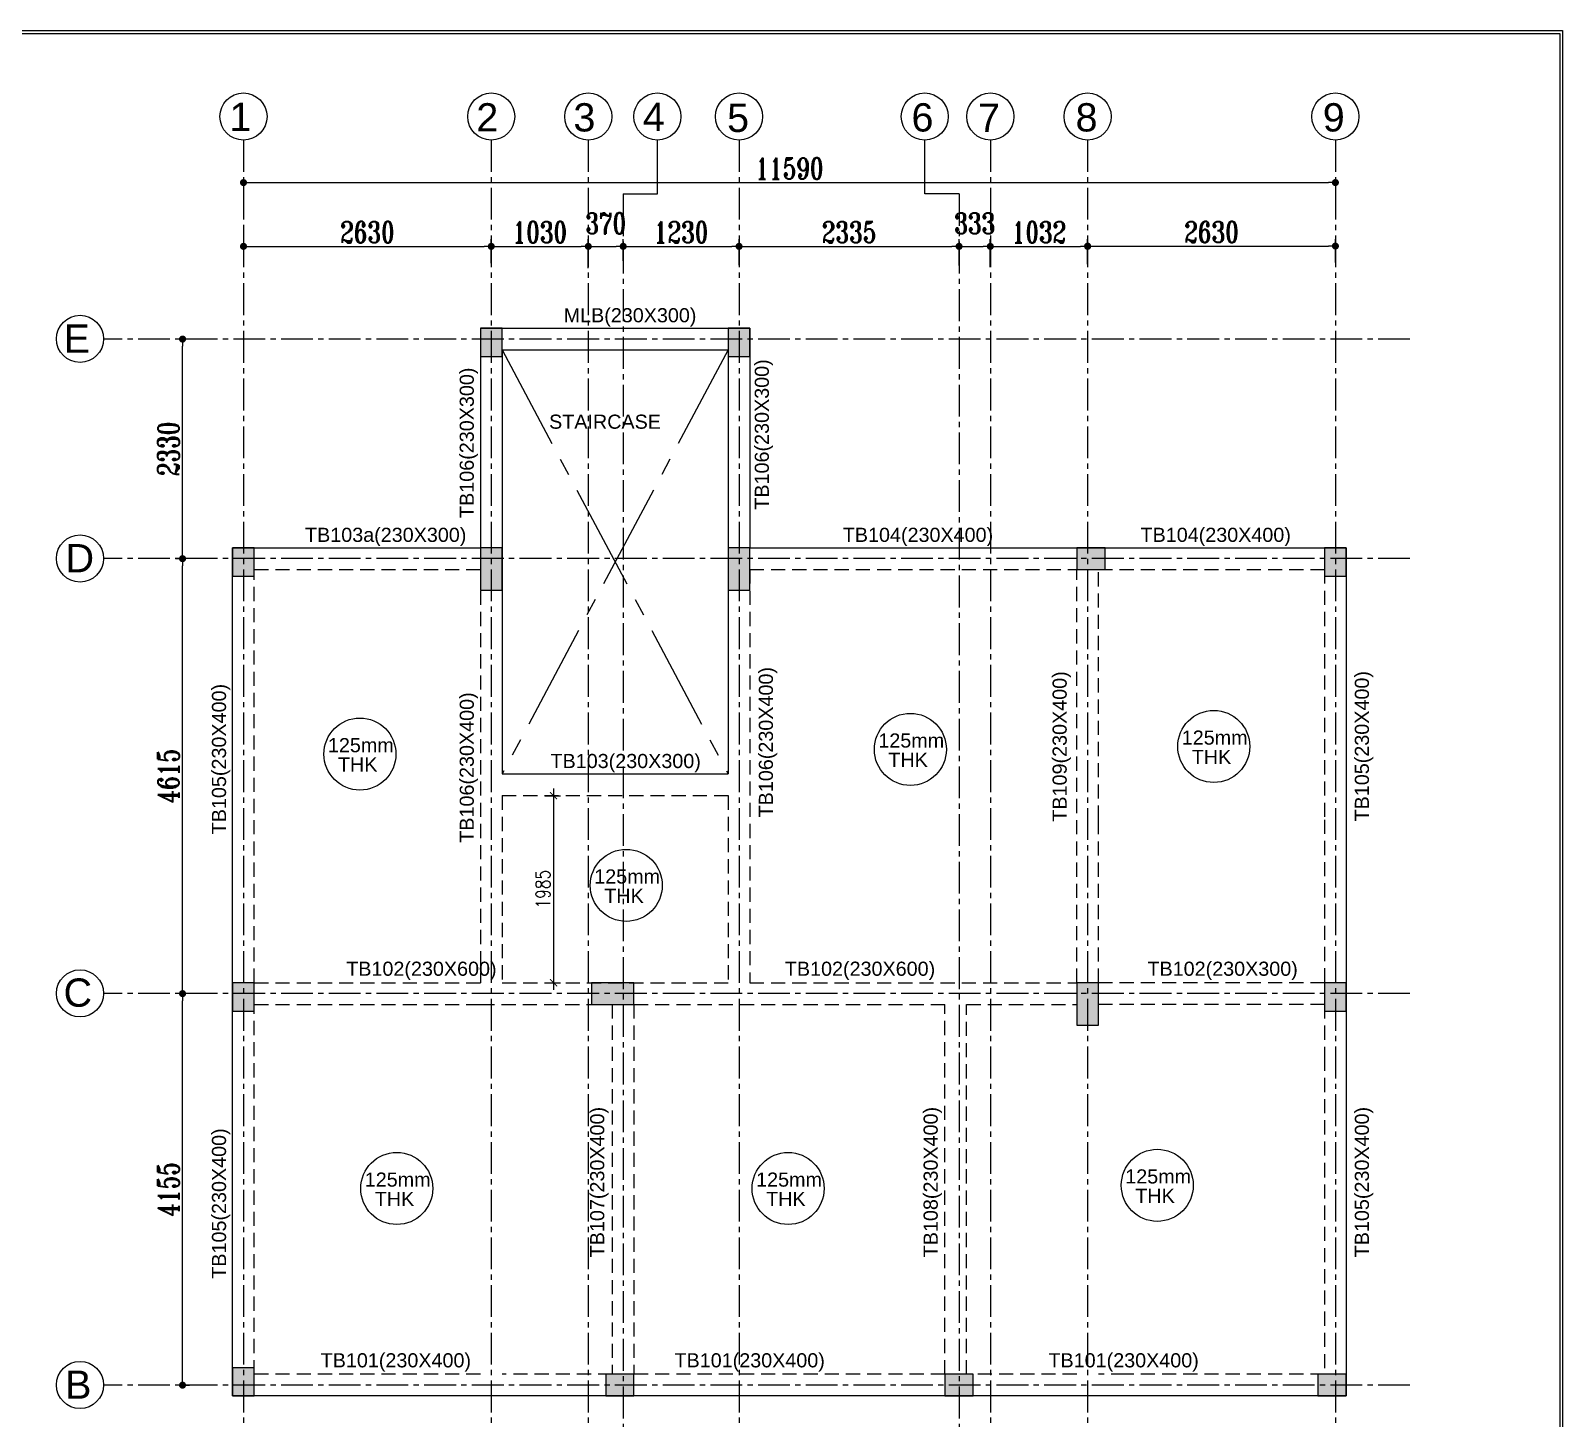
# Model space of a CAD drawing. Header units: millimetres. Extents: x 12977220 to 13113408, y -169657 to -55898.
# Drawn here: x 13093617 to 13109875, y -123170 to -108445 of the extents above; entities that cross this region are included whole.
import ezdxf

# ---------------------------------------------------------------- set-up
doc = ezdxf.new("R2010")
doc.units = ezdxf.units.MM
doc.header["$LTSCALE"] = 3
doc.header["$PDMODE"] = 66
for name, pattern in [('CENTER', [2, 1.25, -0.25, 0.25, -0.25]), ('CENTER2', [1.125, 0.75, -0.125, 0.125, -0.125]), ('HIDDEN', [0.375, 0.25, -0.125])]:
    doc.linetypes.add(name, pattern=pattern)
for name, color, linetype in [('BEAM', 7, 'Continuous'), ('CENTERLINE', 112, 'Continuous'), ('COLUMN', 6, 'Continuous'), ('COLUMN NEW', 112, 'Continuous'), ('COLUMN-NAME', 83, 'Continuous'), ('FOOTING', 60, 'Continuous'), ('GRID', 8, 'CENTER'), ('GRIDNAME', 83, 'Continuous'), ('OUTER FRAME', 7, 'Continuous'), ('wal1', 1, 'Continuous'), ('WALL', 7, 'Continuous')]:
    doc.layers.add(name, color=color, linetype=linetype)
doc.styles.add('ariel', font='ARIAL.TTF')
doc.styles.add('ROMANS', font='romans.shx', dxfattribs={"width": 0.8})
doc.styles.add('ROMANT', font='romant.shx', dxfattribs={"width": 0.75})
doc.dimstyles.new('Dim 150-1', dxfattribs={"dimtxt": 2.5, "dimasz": 1.25, "dimexe": 1.25, "dimexo": 1.25, "dimtad": 1, "dimdec": 0, "dimdsep": 46, "dimtxsty": 'ROMANS', "dimblk1": 'ARCHTICK', "dimblk2": 'ARCHTICK', "dimsah": 1, "dimcen": 3.125, "dimdle": 1.25, "dimclrd": 9, "dimclre": 9, "dimclrt": 123, "dimadec": 0, "dimazin": 0, "dimtfac": 1, "dimtdec": 0, "dimtmove": 2, "dimatfit": 2, "dimldrblk": 'DOT', "dimfxl": 100, "dimarcsym": 0})
doc.dimstyles.new('DIM$0', dxfattribs={"dimtxt": 3, "dimasz": 1, "dimexe": 1, "dimexo": 1, "dimgap": 0.5, "dimtad": 1, "dimdec": 0, "dimdsep": 46, "dimtxsty": 'ROMANT', "dimblk": 'DOT', "dimcen": 2, "dimdle": 1, "dimclrd": 9, "dimclre": 9, "dimclrt": 123, "dimadec": 0, "dimazin": 0, "dimtfac": 1, "dimtdec": 0, "dimtmove": 2, "dimatfit": 2, "dimfxl": 1, "dimarcsym": 0})

# ---------------------------------------------------------------- blocks, each defined once
blk = doc.blocks.new('C1 NEW')
at = {"layer": 'COLUMN NEW', "ltscale": 0.15}
for points in [[(115, 150), (-115, 150), (0, 0)], [(0, 0), (-115, 150), (-115, -150)], [(115, 150), (0, 0), (115, -150)], [(0, 0), (-115, -150), (115, -150)]]:
    blk.add_hatch(color=6, dxfattribs=at).paths.add_polyline_path(points)
at = {"layer": 'COLUMN NEW', "color": 6, "ltscale": 0.15}
blk.add_lwpolyline([(-115, -150), (115, -150), (115, 150), (-115, 150)], close=True, dxfattribs=at)
blk = doc.blocks.new('C2')
at = {"layer": 'COLUMN NEW', "ltscale": 0.15}
blk.add_hatch(color=6, dxfattribs=at).paths.add_polyline_path([(115, 225), (-115, 225), (-115, -225), (115, -225)])
at = {"layer": 'COLUMN NEW', "color": 6, "ltscale": 0.15}
blk.add_lwpolyline([(-115, -225), (115, -225), (115, 225), (-115, 225)], close=True, dxfattribs=at)
blk = doc.blocks.new('C3')
at = {"layer": 'COLUMN NEW', "ltscale": 0.15}
blk.add_hatch(color=6, dxfattribs=at).paths.add_polyline_path([(115, 225), (-115, 225), (-115, -225), (115, -225)])
at = {"layer": 'COLUMN NEW', "color": 6, "ltscale": 0.15}
blk.add_lwpolyline([(-115, -225), (115, -225), (115, 225), (-115, 225)], close=True, dxfattribs=at)
blk = doc.blocks.new('_Dot')
at = {"color": 0, "linetype": 'ByBlock', "lineweight": -2}
blk.add_line((-0.5, 0), (-1, 0), dxfattribs=at)
at = {"color": 0, "linetype": 'ByBlock', "const_width": 0.5}
blk.add_lwpolyline([(-0.25, 0, 1), (0.25, 0, 1)], format="xyb", close=True, dxfattribs=at)
blk = doc.blocks.new('*D552')
at = {"layer": 'Defpoints', "color": 0, "linetype": 'ByBlock', "ltscale": 500, "transparency": 16777216}
for p in [(13095876, -110003), (13107466, -110003), (13107466, -110057)]:
    blk.add_point(p, dxfattribs=at)
at = {"layer": 'FOOTING', "color": 9, "linetype": 'ByBlock', "lineweight": -2, "ltscale": 500, "transparency": 16777216}
for p, q in [((13095951, -110057), (13107391, -110057)), ((13095876, -110078), (13095876, -110132)), ((13107466, -110078), (13107466, -110132))]:
    blk.add_line(p, q, dxfattribs=at)
at = {"layer": 'FOOTING', "color": 9, "linetype": 'ByBlock', "lineweight": -2, "ltscale": 500, "transparency": 16777216, "xscale": 75, "yscale": 75, "zscale": 75, "rotation": 180}
blk.add_blockref('_Dot', (13095876, -110057), dxfattribs=at)
at = {"layer": 'FOOTING', "color": 9, "linetype": 'ByBlock', "lineweight": -2, "ltscale": 500, "transparency": 16777216, "xscale": 75, "yscale": 75, "zscale": 75}
blk.add_blockref('_Dot', (13107466, -110057), dxfattribs=at)
at = {"layer": 'FOOTING', "color": 6, "linetype": 'ByBlock', "ltscale": 500, "transparency": 16777216, "insert": (13101671, -109907), "char_height": 225, "attachment_point": 5, "style": 'ROMANT'}
blk.add_mtext('11590', dxfattribs=at)
blk = doc.blocks.new('*D553')
at = {"layer": 'Defpoints', "color": 0, "linetype": 'ByBlock', "ltscale": 500, "transparency": 16777216}
for p in [(13095876, -110479), (13098506, -110734), (13098506, -110989)]:
    blk.add_point(p, dxfattribs=at)
at = {"layer": 'FOOTING', "color": 9, "linetype": 'ByBlock', "lineweight": -2, "ltscale": 500, "transparency": 16777216}
for p, q in [((13095876, -110554), (13095876, -110809)), ((13098506, -110914), (13098506, -110659)), ((13095951, -110734), (13098431, -110734))]:
    blk.add_line(p, q, dxfattribs=at)
at = {"layer": 'FOOTING', "color": 9, "linetype": 'ByBlock', "lineweight": -2, "ltscale": 500, "transparency": 16777216, "xscale": 75, "yscale": 75, "zscale": 75, "rotation": 180}
blk.add_blockref('_Dot', (13095876, -110734), dxfattribs=at)
at = {"layer": 'FOOTING', "color": 9, "linetype": 'ByBlock', "lineweight": -2, "ltscale": 500, "transparency": 16777216, "xscale": 75, "yscale": 75, "zscale": 75}
blk.add_blockref('_Dot', (13098506, -110734), dxfattribs=at)
at = {"layer": 'FOOTING', "color": 6, "linetype": 'ByBlock', "ltscale": 500, "transparency": 16777216, "insert": (13097191, -110584), "char_height": 225, "attachment_point": 5, "style": 'ROMANT'}
blk.add_mtext('2630', dxfattribs=at)
blk = doc.blocks.new('*D554')
at = {"layer": 'Defpoints', "color": 0, "linetype": 'ByBlock', "ltscale": 500, "transparency": 16777216}
for p in [(13099536, -110734), (13098506, -110939), (13099536, -111039)]:
    blk.add_point(p, dxfattribs=at)
at = {"layer": 'FOOTING', "color": 9, "linetype": 'ByBlock', "lineweight": -2, "ltscale": 500, "transparency": 16777216}
for p, q in [((13098506, -110864), (13098506, -110659)), ((13099536, -110964), (13099536, -110659)), ((13098581, -110734), (13099461, -110734))]:
    blk.add_line(p, q, dxfattribs=at)
at = {"layer": 'FOOTING', "color": 9, "linetype": 'ByBlock', "lineweight": -2, "ltscale": 500, "transparency": 16777216, "xscale": 75, "yscale": 75, "zscale": 75, "rotation": 180}
blk.add_blockref('_Dot', (13098506, -110734), dxfattribs=at)
at = {"layer": 'FOOTING', "color": 9, "linetype": 'ByBlock', "lineweight": -2, "ltscale": 500, "transparency": 16777216, "xscale": 75, "yscale": 75, "zscale": 75}
blk.add_blockref('_Dot', (13099536, -110734), dxfattribs=at)
at = {"layer": 'FOOTING', "color": 6, "linetype": 'ByBlock', "ltscale": 500, "transparency": 16777216, "insert": (13099021, -110584), "char_height": 225, "attachment_point": 5, "style": 'ROMANT'}
blk.add_mtext('1030', dxfattribs=at)
blk = doc.blocks.new('*D555')
at = {"layer": 'Defpoints', "color": 0, "linetype": 'ByBlock', "ltscale": 500, "transparency": 16777216}
for p in [(13099906, -110734), (13099536, -110964), (13099906, -110963)]:
    blk.add_point(p, dxfattribs=at)
at = {"layer": 'FOOTING', "color": 9, "linetype": 'ByBlock', "lineweight": -2, "ltscale": 500, "transparency": 16777216}
for p, q in [((13099536, -110889), (13099536, -110659)), ((13099906, -110888), (13099906, -110659)), ((13099611, -110734), (13099831, -110734))]:
    blk.add_line(p, q, dxfattribs=at)
at = {"layer": 'FOOTING', "color": 9, "linetype": 'ByBlock', "lineweight": -2, "ltscale": 500, "transparency": 16777216, "xscale": 75, "yscale": 75, "zscale": 75, "rotation": 180}
blk.add_blockref('_Dot', (13099536, -110734), dxfattribs=at)
at = {"layer": 'FOOTING', "color": 9, "linetype": 'ByBlock', "lineweight": -2, "ltscale": 500, "transparency": 16777216, "xscale": 75, "yscale": 75, "zscale": 75}
blk.add_blockref('_Dot', (13099906, -110734), dxfattribs=at)
at = {"layer": 'FOOTING', "color": 6, "linetype": 'ByBlock', "ltscale": 500, "transparency": 16777216, "insert": (13099721, -110490), "char_height": 225, "attachment_point": 5, "style": 'ROMANT'}
blk.add_mtext('370', dxfattribs=at)
blk = doc.blocks.new('*D556')
at = {"layer": 'Defpoints', "color": 0, "linetype": 'ByBlock', "ltscale": 500, "transparency": 16777216}
for p in [(13101136, -110734), (13099906, -110963), (13101136, -111009)]:
    blk.add_point(p, dxfattribs=at)
at = {"layer": 'FOOTING', "color": 9, "linetype": 'ByBlock', "lineweight": -2, "ltscale": 500, "transparency": 16777216}
for p, q in [((13099906, -110888), (13099906, -110659)), ((13101136, -110934), (13101136, -110659)), ((13099981, -110734), (13101061, -110734))]:
    blk.add_line(p, q, dxfattribs=at)
at = {"layer": 'FOOTING', "color": 9, "linetype": 'ByBlock', "lineweight": -2, "ltscale": 500, "transparency": 16777216, "xscale": 75, "yscale": 75, "zscale": 75, "rotation": 180}
blk.add_blockref('_Dot', (13099906, -110734), dxfattribs=at)
at = {"layer": 'FOOTING', "color": 9, "linetype": 'ByBlock', "lineweight": -2, "ltscale": 500, "transparency": 16777216, "xscale": 75, "yscale": 75, "zscale": 75}
blk.add_blockref('_Dot', (13101136, -110734), dxfattribs=at)
at = {"layer": 'FOOTING', "color": 6, "linetype": 'ByBlock', "ltscale": 500, "transparency": 16777216, "insert": (13100521, -110584), "char_height": 225, "attachment_point": 5, "style": 'ROMANT'}
blk.add_mtext('1230', dxfattribs=at)
blk = doc.blocks.new('*D557')
at = {"layer": 'Defpoints', "color": 0, "linetype": 'ByBlock', "ltscale": 500, "transparency": 16777216}
for p in [(13103471, -110734), (13101136, -111009), (13103471, -111012)]:
    blk.add_point(p, dxfattribs=at)
at = {"layer": 'FOOTING', "color": 9, "linetype": 'ByBlock', "lineweight": -2, "ltscale": 500, "transparency": 16777216}
for p, q in [((13101136, -110934), (13101136, -110659)), ((13103471, -110937), (13103471, -110659)), ((13101211, -110734), (13103396, -110734))]:
    blk.add_line(p, q, dxfattribs=at)
at = {"layer": 'FOOTING', "color": 9, "linetype": 'ByBlock', "lineweight": -2, "ltscale": 500, "transparency": 16777216, "xscale": 75, "yscale": 75, "zscale": 75, "rotation": 180}
blk.add_blockref('_Dot', (13101136, -110734), dxfattribs=at)
at = {"layer": 'FOOTING', "color": 9, "linetype": 'ByBlock', "lineweight": -2, "ltscale": 500, "transparency": 16777216, "xscale": 75, "yscale": 75, "zscale": 75}
blk.add_blockref('_Dot', (13103471, -110734), dxfattribs=at)
at = {"layer": 'FOOTING', "color": 6, "linetype": 'ByBlock', "ltscale": 500, "transparency": 16777216, "insert": (13102303, -110584), "char_height": 225, "attachment_point": 5, "style": 'ROMANT'}
blk.add_mtext('2335', dxfattribs=at)
blk = doc.blocks.new('*D558')
at = {"layer": 'Defpoints', "color": 0, "linetype": 'ByBlock', "ltscale": 500, "transparency": 16777216}
for p in [(13103803, -110734), (13103471, -111012), (13103803, -111031)]:
    blk.add_point(p, dxfattribs=at)
at = {"layer": 'FOOTING', "color": 9, "linetype": 'ByBlock', "lineweight": -2, "ltscale": 500, "transparency": 16777216}
for p, q in [((13103471, -110937), (13103471, -110659)), ((13103803, -110956), (13103803, -110659)), ((13103546, -110734), (13103728, -110734))]:
    blk.add_line(p, q, dxfattribs=at)
at = {"layer": 'FOOTING', "color": 9, "linetype": 'ByBlock', "lineweight": -2, "ltscale": 500, "transparency": 16777216, "xscale": 75, "yscale": 75, "zscale": 75, "rotation": 180}
blk.add_blockref('_Dot', (13103471, -110734), dxfattribs=at)
at = {"layer": 'FOOTING', "color": 9, "linetype": 'ByBlock', "lineweight": -2, "ltscale": 500, "transparency": 16777216, "xscale": 75, "yscale": 75, "zscale": 75}
blk.add_blockref('_Dot', (13103803, -110734), dxfattribs=at)
at = {"layer": 'FOOTING', "color": 6, "linetype": 'ByBlock', "ltscale": 500, "transparency": 16777216, "insert": (13103637, -110490), "char_height": 225, "attachment_point": 5, "style": 'ROMANT'}
blk.add_mtext('333', dxfattribs=at)
blk = doc.blocks.new('*D559')
at = {"layer": 'Defpoints', "color": 0, "linetype": 'ByBlock', "ltscale": 500, "transparency": 16777216}
for p in [(13104836, -110734), (13103803, -111031), (13104836, -110997)]:
    blk.add_point(p, dxfattribs=at)
at = {"layer": 'FOOTING', "color": 9, "linetype": 'ByBlock', "lineweight": -2, "ltscale": 500, "transparency": 16777216}
for p, q in [((13103803, -110956), (13103803, -110659)), ((13104836, -110922), (13104836, -110659)), ((13103878, -110734), (13104761, -110734))]:
    blk.add_line(p, q, dxfattribs=at)
at = {"layer": 'FOOTING', "color": 9, "linetype": 'ByBlock', "lineweight": -2, "ltscale": 500, "transparency": 16777216, "xscale": 75, "yscale": 75, "zscale": 75, "rotation": 180}
blk.add_blockref('_Dot', (13103803, -110734), dxfattribs=at)
at = {"layer": 'FOOTING', "color": 9, "linetype": 'ByBlock', "lineweight": -2, "ltscale": 500, "transparency": 16777216, "xscale": 75, "yscale": 75, "zscale": 75}
blk.add_blockref('_Dot', (13104836, -110734), dxfattribs=at)
at = {"layer": 'FOOTING', "color": 6, "linetype": 'ByBlock', "ltscale": 500, "transparency": 16777216, "insert": (13104319, -110584), "char_height": 225, "attachment_point": 5, "style": 'ROMANT'}
blk.add_mtext('1032', dxfattribs=at)
blk = doc.blocks.new('*D560')
at = {"layer": 'Defpoints', "color": 0, "linetype": 'ByBlock', "ltscale": 500, "transparency": 16777216}
for p in [(13095229, -118663), (13095300, -118663), (13095126, -122818)]:
    blk.add_point(p, dxfattribs=at)
at = {"layer": 'FOOTING', "color": 9, "linetype": 'ByBlock', "lineweight": -2, "ltscale": 500, "transparency": 16777216}
for p, q in [((13095225, -118663), (13095154, -118663)), ((13095229, -122743), (13095229, -118738)), ((13095201, -122818), (13095304, -122818))]:
    blk.add_line(p, q, dxfattribs=at)
at = {"layer": 'FOOTING', "color": 9, "linetype": 'ByBlock', "lineweight": -2, "ltscale": 500, "transparency": 16777216, "xscale": 75, "yscale": 75, "zscale": 75}
for p, rotation in [((13095229, -118663), 90), ((13095229, -122818), 270)]:
    blk.add_blockref('_Dot', p, dxfattribs=dict(at, rotation=rotation))
at = {"layer": 'FOOTING', "color": 6, "linetype": 'ByBlock', "ltscale": 500, "transparency": 16777216, "insert": (13095079, -120740), "char_height": 225, "attachment_point": 5, "rotation": 90, "style": 'ROMANT'}
blk.add_mtext('4155', dxfattribs=at)
blk = doc.blocks.new('*D561')
at = {"layer": 'Defpoints', "color": 0, "linetype": 'ByBlock', "ltscale": 500, "transparency": 16777216}
for p in [(13095229, -114048), (13095300, -114048), (13095300, -118663)]:
    blk.add_point(p, dxfattribs=at)
at = {"layer": 'FOOTING', "color": 9, "linetype": 'ByBlock', "lineweight": -2, "ltscale": 500, "transparency": 16777216}
for p, q in [((13095225, -114048), (13095154, -114048)), ((13095229, -118588), (13095229, -114123)), ((13095225, -118663), (13095154, -118663))]:
    blk.add_line(p, q, dxfattribs=at)
at = {"layer": 'FOOTING', "color": 9, "linetype": 'ByBlock', "lineweight": -2, "ltscale": 500, "transparency": 16777216, "xscale": 75, "yscale": 75, "zscale": 75}
for p, rotation in [((13095229, -114048), 90), ((13095229, -118663), 270)]:
    blk.add_blockref('_Dot', p, dxfattribs=dict(at, rotation=rotation))
at = {"layer": 'FOOTING', "color": 6, "linetype": 'ByBlock', "ltscale": 500, "transparency": 16777216, "insert": (13095079, -116355), "char_height": 225, "attachment_point": 5, "rotation": 90, "style": 'ROMANT'}
blk.add_mtext('4615', dxfattribs=at)
blk = doc.blocks.new('*D562')
at = {"layer": 'Defpoints', "color": 0, "linetype": 'ByBlock', "ltscale": 500, "transparency": 16777216}
for p in [(13095229, -111718), (13095426, -111718), (13095300, -114048)]:
    blk.add_point(p, dxfattribs=at)
at = {"layer": 'FOOTING', "color": 9, "linetype": 'ByBlock', "lineweight": -2, "ltscale": 500, "transparency": 16777216}
for p, q in [((13095351, -111718), (13095154, -111718)), ((13095229, -113973), (13095229, -111793)), ((13095225, -114048), (13095154, -114048))]:
    blk.add_line(p, q, dxfattribs=at)
at = {"layer": 'FOOTING', "color": 9, "linetype": 'ByBlock', "lineweight": -2, "ltscale": 500, "transparency": 16777216, "xscale": 75, "yscale": 75, "zscale": 75}
for p, rotation in [((13095229, -111718), 90), ((13095229, -114048), 270)]:
    blk.add_blockref('_Dot', p, dxfattribs=dict(at, rotation=rotation))
at = {"layer": 'FOOTING', "color": 6, "linetype": 'ByBlock', "ltscale": 500, "transparency": 16777216, "insert": (13095079, -112883), "char_height": 225, "attachment_point": 5, "rotation": 90, "style": 'ROMANT'}
blk.add_mtext('2330', dxfattribs=at)
blk = doc.blocks.new('*D563')
at = {"layer": 'Defpoints', "color": 0, "linetype": 'ByBlock', "ltscale": 500, "transparency": 16777216}
for p in [(13107466, -110731), (13104836, -110980), (13107466, -110980)]:
    blk.add_point(p, dxfattribs=at)
at = {"layer": 'FOOTING', "color": 9, "linetype": 'ByBlock', "lineweight": -2, "ltscale": 500, "transparency": 16777216}
for p, q in [((13104836, -110905), (13104836, -110656)), ((13107466, -110905), (13107466, -110656)), ((13104911, -110731), (13107391, -110731))]:
    blk.add_line(p, q, dxfattribs=at)
at = {"layer": 'FOOTING', "color": 9, "linetype": 'ByBlock', "lineweight": -2, "ltscale": 500, "transparency": 16777216, "xscale": 75, "yscale": 75, "zscale": 75, "rotation": 180}
blk.add_blockref('_Dot', (13104836, -110731), dxfattribs=at)
at = {"layer": 'FOOTING', "color": 9, "linetype": 'ByBlock', "lineweight": -2, "ltscale": 500, "transparency": 16777216, "xscale": 75, "yscale": 75, "zscale": 75}
blk.add_blockref('_Dot', (13107466, -110731), dxfattribs=at)
at = {"layer": 'FOOTING', "color": 6, "linetype": 'ByBlock', "ltscale": 500, "transparency": 16777216, "insert": (13106151, -110581), "char_height": 225, "attachment_point": 5, "style": 'ROMANT'}
blk.add_mtext('2630', dxfattribs=at)
blk = doc.blocks.new('_ARCHTICK')
at = {"color": 0, "linetype": 'ByBlock', "const_width": 0.15}
blk.add_lwpolyline([(-0.5, -0.5), (0.5, 0.5)], dxfattribs=at)
blk = doc.blocks.new('*D564')
at = {"layer": 'Defpoints', "color": 0, "linetype": 'ByBlock', "ltscale": 500, "transparency": 16777216}
for p in [(13098977, -116563), (13098977, -118548), (13099167, -118548)]:
    blk.add_point(p, dxfattribs=at)
at = {"layer": 'WALL', "color": 9, "linetype": 'ByBlock', "lineweight": -2, "ltscale": 500, "transparency": 16777216}
for p, q in [((13099073, -116563), (13099242, -116563)), ((13099073, -118548), (13099242, -118548))]:
    blk.add_line(p, q, dxfattribs=at)
at = {"layer": 'WALL', "color": 9, "lineweight": -2, "ltscale": 500, "transparency": 16777216}
blk.add_line((13099167, -116488), (13099167, -118623), dxfattribs=at)
at = {"layer": 'WALL', "color": 9, "linetype": 'ByBlock', "lineweight": -2, "ltscale": 500, "transparency": 16777216, "xscale": 75, "yscale": 75, "zscale": 75}
for p, rotation in [((13099167, -116563), 90), ((13099167, -118548), 270)]:
    blk.add_blockref('_ARCHTICK', p, dxfattribs=dict(at, rotation=rotation))
at = {"layer": 'WALL', "color": 6, "linetype": 'ByBlock', "ltscale": 500, "transparency": 16777216, "insert": (13099055, -117555), "char_height": 150, "attachment_point": 5, "rotation": 90, "style": 'ROMANS'}
blk.add_mtext('1985', dxfattribs=at)

msp = doc.modelspace()

# ---------------------------------------------------------------- linework, layer by layer
at = {"layer": 'BEAM', "color": 1, "linetype": 'ByBlock', "ltscale": 500}
for p, q in [((13098390.6, -111602.6, 0.4), (13098390.6, -113932.6, 0.4)), ((13098390.6, -111602.6, 0.4), (13101250.6, -111602.6, 0.4)), ((13101250.6, -111602.6, 0.4), (13101250.6, -113932.6, 0.4)), ((13098620.6, -111832.6, 0.4), (13098620.6, -116332.6, 0.4)), ((13098620.6, -111832.6, 0.4), (13101020.6, -111832.6, 0.4)), ((13101020.6, -111832.6, 0.4), (13101020.6, -116332.6, 0.4)), ((13095760.6, -122932.6, 0.4), (13095760.6, -113932.6, 0.4)), ((13095760.6, -113932.6, 0.4), (13098390.6, -113932.6, 0.4)), ((13101250.6, -113932.6, 0.4), (13107580.6, -113932.6, 0.4)), ((13107580.6, -113932.6, 0.4), (13107580.6, -122932.6, 0.4)), ((13098620.6, -116332.6, 0.4), (13101020.6, -116332.6, 0.4)), ((13098620.6, -122932.6, 0.4), (13095760.6, -122932.6, 0.4)), ((13099651.5, -122932.6, 0.4), (13098620.6, -122932.6, 0.4)), ((13103690.6, -122932.6, 0.4), (13099651.5, -122932.6, 0.4)), ((13107580.6, -122932.6, 0.4), (13103690.6, -122932.6, 0.4))]:
    msp.add_line(p, q, dxfattribs=at)
at = {"layer": 'CENTERLINE', "color": 252, "ltscale": 0.15}
for p, q in [((13100269.3, -110176.9, 0.4), (13100269.3, -109606.4, 0.4)), ((13103106.9, -110176.9, 0.4), (13103106.9, -109606.4, 0.4)), ((13099905.6, -110176.9, 0.4), (13100269.3, -110176.9, 0.4)), ((13103470.6, -110176.9, 0.4), (13103106.9, -110176.9, 0.4))]:
    msp.add_line(p, q, dxfattribs=at)
at = {"layer": 'COLUMN', "color": 8, "linetype": 'CENTER2', "ltscale": 500}
for p, q in [((13098620.6, -111832.6, 0.4), (13101020.6, -116332.6, 0.4)), ((13101020.6, -111832.6, 0.4), (13098620.6, -116332.6, 0.4))]:
    msp.add_line(p, q, dxfattribs=at)
at = {"layer": 'COLUMN-NAME', "linetype": 'ByBlock', "ltscale": 500}
for centre in [(13097111.9, -116121.2, 0.4), (13102954.2, -116071.6, 0.4), (13106174.9, -116040.9, 0.4), (13099938.6, -117514.4, 0.4), (13097502.9, -120731, 0.4), (13101657.1, -120731, 0.4), (13105575.1, -120697.4, 0.4)]:
    msp.add_circle(centre, 382.2, dxfattribs=at)
at = {"layer": 'GRID', "linetype": 'CENTER2', "ltscale": 150}
for p, q in [((13095875.6, -109606.4, 0.4), (13095875.6, -123661, 0.4)), ((13098505.6, -109606.4, 0.4), (13098505.6, -123661, 0.4)), ((13099535.6, -109606.4, 0.4), (13099535.6, -123661, 0.4)), ((13101135.6, -109606.4, 0.4), (13101135.6, -123661, 0.4)), ((13103803.3, -109606.4, 0.4), (13103803.3, -123661, 0.4)), ((13104835.6, -109606.4, 0.4), (13104835.6, -123661, 0.4)), ((13107465.6, -109606.4, 0.4), (13107465.6, -123661, 0.4)), ((13099905.6, -110176.9, 0.4), (13099905.6, -123661, 0.4)), ((13103470.6, -110176.9, 0.4), (13103470.6, -123661, 0.4)), ((13108256.5, -111717.6, 0.4), (13094390.5, -111717.6, 0.4)), ((13108256.5, -114047.6, 0.4), (13094390.5, -114047.6, 0.4)), ((13108256.5, -118662.6, 0.4), (13094390.5, -118662.6, 0.4)), ((13108256.5, -122817.6, 0.4), (13094390.5, -122817.6, 0.4))]:
    msp.add_line(p, q, dxfattribs=at)
at = {"layer": 'GRIDNAME'}
for centre in [(13095875.6, -109356.4, 0.4), (13098505.6, -109356.4, 0.4), (13099535.6, -109356.4, 0.4), (13100269.3, -109356.4, 0.4), (13101135.6, -109356.4, 0.4), (13103106.9, -109356.4, 0.4), (13103803.3, -109356.4, 0.4), (13104835.6, -109356.4, 0.4), (13107465.6, -109356.4, 0.4), (13094140.5, -111715.7, 0.4), (13094140.5, -114045.7, 0.4), (13094140.5, -118660.7, 0.4), (13094140.5, -122815.7, 0.4)]:
    msp.add_circle(centre, 250, dxfattribs=at)
at = {"layer": 'OUTER FRAME', "elevation": 0.4}
for points in [[(13078415.4, -130689), (13078415.4, -108445), (13109874.9, -108445), (13109874.9, -130689)], [(13078443.9, -130660.5), (13078443.9, -108473.5), (13109846.3, -108473.5), (13109846.3, -130660.5)]]:
    msp.add_lwpolyline(points, close=True, dxfattribs=at)
at = {"layer": 'wal1', "linetype": 'HIDDEN', "ltscale": 200}
for p, q in [((13095990.6, -118547.6, 0.4), (13095990.6, -114162.6, 0.4)), ((13095990.6, -114162.6, 0.4), (13098390.6, -114162.6, 0.4)), ((13098390.6, -114162.6, 0.4), (13098390.6, -118547.6, 0.4)), ((13101250.6, -114162.6, 0.4), (13101250.6, -118547.6, 0.4)), ((13101250.6, -114162.6, 0.4), (13104720.6, -114162.6, 0.4)), ((13104720.6, -118547.6, 0.4), (13104720.6, -114162.6, 0.4)), ((13104950.6, -116817.6, 0.4), (13104950.6, -114162.6, 0.4)), ((13104950.6, -114162.6, 0.4), (13107350.6, -114162.6, 0.4)), ((13107350.6, -114162.6, 0.4), (13107350.6, -116817.6, 0.4)), ((13098620.6, -116562.6, 0.4), (13101020.6, -116562.6, 0.4)), ((13098620.6, -116562.6, 0.4), (13098620.6, -118547.6, 0.4)), ((13101020.6, -116562.6, 0.4), (13101020.6, -118547.6, 0.4)), ((13104950.6, -118547.6, 0.4), (13104950.6, -116817.6, 0.4)), ((13107350.6, -116817.6, 0.4), (13107350.6, -118547.6, 0.4)), ((13095990.6, -118547.6, 0.4), (13098390.6, -118547.6, 0.4)), ((13098620.6, -118547.6, 0.4), (13101020.6, -118547.6, 0.4)), ((13101250.6, -118547.6, 0.4), (13104720.6, -118547.6, 0.4)), ((13107350.6, -118547.6, 0.4), (13104950.6, -118547.6, 0.4)), ((13095990.6, -122702.6, 0.4), (13095990.6, -118777.6, 0.4)), ((13095990.6, -118777.6, 0.4), (13098390.6, -118777.6, 0.4)), ((13098390.6, -118777.6, 0.4), (13099790.6, -118777.6, 0.4)), ((13099790.6, -118777.6, 0.4), (13099790.6, -122702.6, 0.4)), ((13100020.6, -118777.6, 0.4), (13103320.6, -118777.6, 0.4)), ((13100020.6, -118777.6, 0.4), (13100020.6, -122702.6, 0.4)), ((13103320.6, -122702.6, 0.4), (13103320.6, -118777.6, 0.4)), ((13103550.6, -118777.6, 0.4), (13104720.6, -118777.6, 0.4)), ((13103550.6, -120462.6, 0.4), (13103550.6, -118777.6, 0.4)), ((13107350.6, -118777.6, 0.4), (13104950.6, -118777.6, 0.4)), ((13107350.6, -118777.6, 0.4), (13107350.6, -119332.6, 0.4)), ((13107350.6, -119332.6, 0.4), (13107350.6, -120462.6, 0.4)), ((13103550.6, -122702.6, 0.4), (13103550.6, -120462.6, 0.4)), ((13107350.6, -120462.6, 0.4), (13107350.6, -122702.6, 0.4)), ((13098390.6, -122702.6, 0.4), (13095990.6, -122702.6, 0.4)), ((13099790.6, -122702.6, 0.4), (13098620.6, -122702.6, 0.4)), ((13103320.6, -122702.6, 0.4), (13100020.6, -122702.6, 0.4)), ((13104720.6, -122702.6, 0.4), (13103550.6, -122702.6, 0.4)), ((13105235.6, -122702.6, 0.4), (13104950.6, -122702.6, 0.4)), ((13107350.6, -122702.6, 0.4), (13105235.6, -122702.6, 0.4))]:
    msp.add_line(p, q, dxfattribs=at)

# ---------------------------------------------------------------- block references
at = {"layer": 'COLUMN NEW'}
for p in [(13098505.6, -111752.6, 0.4), (13101135.6, -111752.6, 0.4), (13095875.6, -114082.6, 0.4), (13107465.6, -114082.6, 0.4), (13095875.6, -118697.6, 0.4), (13107465.6, -118697.6, 0.4), (13095875.6, -122782.6, 0.4)]:
    msp.add_blockref('C1 NEW', p, dxfattribs=at)
at = {"layer": 'COLUMN NEW', "color": 252}
for p in [(13098505.6, -114157.6, 0.4), (13101135.6, -114157.6, 0.4)]:
    msp.add_blockref('C2', p, dxfattribs=at)
at = {"layer": 'COLUMN NEW', "rotation": 270}
for p in [(13104870.6, -114047.6, 0.4), (13099870.6, -122817.6, 0.4), (13103470.6, -122817.6, 0.4), (13107430.6, -122817.6, 0.4)]:
    msp.add_blockref('C1 NEW', p, dxfattribs=at)
at = {"layer": 'COLUMN NEW', "color": 252}
for p, rotation in [((13099795.6, -118662.6, 0.4), 270), ((13104835.6, -118772.6, 0.4), 180)]:
    msp.add_blockref('C3', p, dxfattribs=dict(at, rotation=rotation))

# ---------------------------------------------------------------- texts
at = {"layer": 'COLUMN-NAME', "color": 6, "style": 'ariel'}
for s, rotation, p in [('MLB(230X300)', 360, (13099274.1, -111539.8, 0.4)), ('TB106(230X300)', 90, (13101452.4, -113528, 1700)), ('TB106(230X300)', 90, (13098320.7, -113616, 1700)), ('STAIRCASE', 360, (13099119.4, -112669.3, 0.4)), ('TB103a(230X300)', 360, (13096529.1, -113869.8, 0.4)), ('TB104(230X400)', 360, (13102237.1, -113869.8, 0.4)), ('TB104(230X400)', 360, (13105397.4, -113869.8, 0.4)), ('TB106(230X400)', 90, (13101495.8, -116793.4, 1700)), ('TB109(230X400)', 90, (13104613.7, -116838.5, 1700)), ('TB105(230X400)', 90, (13107821.9, -116836.1, 1700)), ('TB105(230X400)', 90, (13095690.7, -116972.5, 1700)), ('TB106(230X400)', 90, (13098320.7, -117062.1, 1700)), ('125mm', 360, (13102614.4, -116052.1, 0.4)), ('125mm', 360, (13105835, -116021.4, 0.4)), ('125mm', 360, (13096772.1, -116101.7, 0.4)), ('THK', 360, (13105941.4, -116227, 0.4)), ('THK', 360, (13096878.4, -116307.3, 0.4)), ('TB103(230X300)', 360, (13099134.7, -116269.8, 0.4)), ('THK', 360, (13102720.7, -116257.7, 0.4)), ('125mm', 360, (13099598.7, -117494.9, 0.4)), ('THK', 360, (13099705, -117700.5, 0.4)), ('TB102(230X600)', 360, (13096966.4, -118474, 0.4)), ('TB102(230X600)', 360, (13101622, -118474, 0.4)), ('TB102(230X300)', 360, (13105470.8, -118474, 0.4)), ('TB107(230X400)', 90, (13099705.2, -121461, 1700)), ('TB108(230X400)', 90, (13103244.6, -121461, 1700)), ('TB105(230X400)', 90, (13107821.9, -121461, 1700)), ('TB105(230X400)', 90, (13095690.7, -121688.5, 1700)), ('125mm', 360, (13097163, -120711.5, 0.4)), ('125mm', 360, (13101317.2, -120711.5, 0.4)), ('125mm', 360, (13105235.2, -120677.9, 0.4)), ('THK', 360, (13097269.4, -120917.2, 0.4)), ('THK', 360, (13101423.6, -120917.2, 0.4)), ('THK', 360, (13105341.6, -120883.5, 0.4)), ('TB101(230X400)', 360, (13096695.2, -122629, 0.4)), ('TB101(230X400)', 360, (13100450.8, -122629, 0.4)), ('TB101(230X400)', 360, (13104420.1, -122629, 0.4))]:
    msp.add_text(s, height=150, rotation=rotation, dxfattribs=at).set_placement(p)
at = {"layer": 'GRIDNAME', "style": 'ariel'}
for s, p in [('1', (13095726.9, -109509.7, 0.4)), ('2', (13098347, -109514.9, 0.4)), ('3', (13099377.7, -109514.9, 0.4)), ('4', (13100114.4, -109509.7, 0.4)), ('5', (13101009, -109520.3, 0.4)), ('6', (13102966, -109515.3, 0.4)), ('7', (13103673.2, -109520.7, 0.4)), ('8', (13104708, -109514.9, 0.4)), ('9', (13107332, -109514.9, 0.4)), ('E', (13093966.8, -111862.4, 0.4)), ('D', (13093987.4, -114192.4, 0.4)), ('C', (13093965.8, -118802.2, 0.4)), ('B', (13093982, -122962.4, 0.4))]:
    msp.add_text(s, height=300, rotation=360, dxfattribs=at).set_placement(p)

# ---------------------------------------------------------------- dimensions: what is measured, and where the dimension line sits
at = {"layer": 'FOOTING', "linetype": 'ByBlock', "ltscale": 500}
for base, p1, p2, picture, middle in [((13107465.6, -110057.2, 0.4), (13095875.6, -110003.2, 0.4), (13107465.6, -110003.2, 0.4), '*D552', (13101670.6, -109907.2, 0.4)), ((13099905.6, -110734.1, 0.4), (13099535.6, -110964, 0.4), (13099905.6, -110962.7, 0.4), '*D555', (13099720.6, -110490.4, 0.4)), ((13103803.3, -110734.1, 0.4), (13103470.6, -111012, 0.4), (13103803.3, -111031.1, 0.4), '*D558', (13103637, -110490.4, 0.4)), ((13098505.6, -110734.1, 0.4), (13095875.6, -110478.7, 0.4), (13098505.6, -110989.3, 0.4), '*D553', (13097190.6, -110584.1, 0.4)), ((13099535.6, -110734.1, 0.4), (13098505.6, -110938.7, 0.4), (13099535.6, -111039, 0.4), '*D554', (13099020.6, -110584.1, 0.4)), ((13101135.6, -110734.1, 0.4), (13099905.6, -110962.7, 0.4), (13101135.6, -111008.9, 0.4), '*D556', (13100520.6, -110584.1, 0.4)), ((13103470.6, -110734.1, 0.4), (13101135.6, -111008.9, 0.4), (13103470.6, -111012, 0.4), '*D557', (13102303.1, -110584.1, 0.4)), ((13104835.6, -110734.1, 0.4), (13103803.3, -111031.1, 0.4), (13104835.6, -110997.5, 0.4), '*D559', (13104319.5, -110584.1, 0.4)), ((13107465.6, -110731.1, 0.4), (13104835.6, -110980.3, 0.4), (13107465.6, -110980.3, 0.4), '*D563', (13106150.6, -110581.1, 0.4))]:
    dim = msp.add_linear_dim(base=base, p1=p1, p2=p2, dimstyle='DIM$0', override={"dimscale": 75, "dimclrt": 6}, dxfattribs=at)
    dim.commit()
    dim.dimension.update_dxf_attribs({"geometry": picture, "text_midpoint": middle})
for base, p1, p2, picture, middle in [((13095228.5, -111717.6, 0.4), (13095300.5, -114047.6, 0.4), (13095426.2, -111717.6, 0.4), '*D562', (13095078.5, -112882.6, 0.4)), ((13095228.5, -114047.6, 0.4), (13095300.5, -118662.6, 0.4), (13095300.5, -114047.6, 0.4), '*D561', (13095078.5, -116355.1, 0.4)), ((13095228.5, -118662.6, 0.4), (13095125.7, -122817.6, 0.4), (13095300.5, -118662.6, 0.4), '*D560', (13095078.5, -120740.1, 0.4))]:
    dim = msp.add_linear_dim(base=base, p1=p1, p2=p2, angle=90, dimstyle='DIM$0', override={"dimscale": 75, "dimclrt": 6}, dxfattribs=at)
    dim.commit()
    dim.dimension.update_dxf_attribs({"geometry": picture, "text_midpoint": middle})
at = {"layer": 'WALL', "color": 3, "linetype": 'ByBlock', "ltscale": 500}
dim = msp.add_linear_dim(base=(13099167.2, -118547.6, 0.4), p1=(13098977, -116562.6, 0.4), p2=(13098977, -118547.6, 0.4), angle=90, dimstyle='Dim 150-1', override={"dimscale": 75, "dimtxt": 2, "dimasz": 1, "dimexe": 1, "dimexo": 1, "dimgap": 0.5, "dimpost": '\\X', "dimcen": 2.5, "dimdle": 1, "dimclrt": 6, "dimfxl": 1.25, "dimfxlon": 1}, dxfattribs=at)
dim.commit()
dim.dimension.update_dxf_attribs({"geometry": '*D564', "text_midpoint": (13099054.7, -117555.1, 0.4)})

doc.saveas('drawing.dxf')
